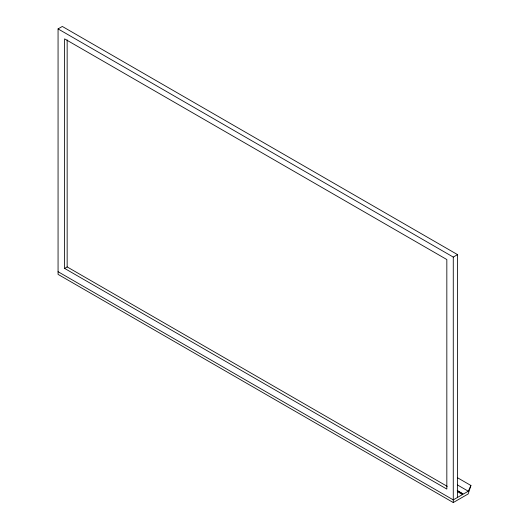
<?xml version="1.0" encoding="UTF-8"?>
<svg xmlns="http://www.w3.org/2000/svg" width="529" height="529" viewBox="0 0 529 529"><rect width="100%" height="100%" fill="white"/><g stroke="black" fill="none" stroke-linecap="round" stroke-linejoin="round"><path stroke-width="0.79" d="M457.36 477.661L470.936 485.503L468.172 493.947L453.274 502.55L58.064 274.379L58.064 28.91L62.316 26.45L457.532 254.621L457.532 497.419M457.492 490.839L463.212 494.139L468.291 491.21L470.936 485.503M58.064 271.708L453.274 499.879L462.505 494.549L462.908 493.821L457.195 490.522M64.604 268.401L446.833 489.074L446.833 259.547L64.604 38.875L64.604 268.401L67.157 266.927L447.236 486.363M58.064 28.91L453.274 257.081L457.532 254.621M457.572 485.02L468.291 491.21M457.506 491.659L462.505 494.549M453.274 257.081L453.274 502.55M67.157 39.873L67.157 266.927"/></g></svg>
